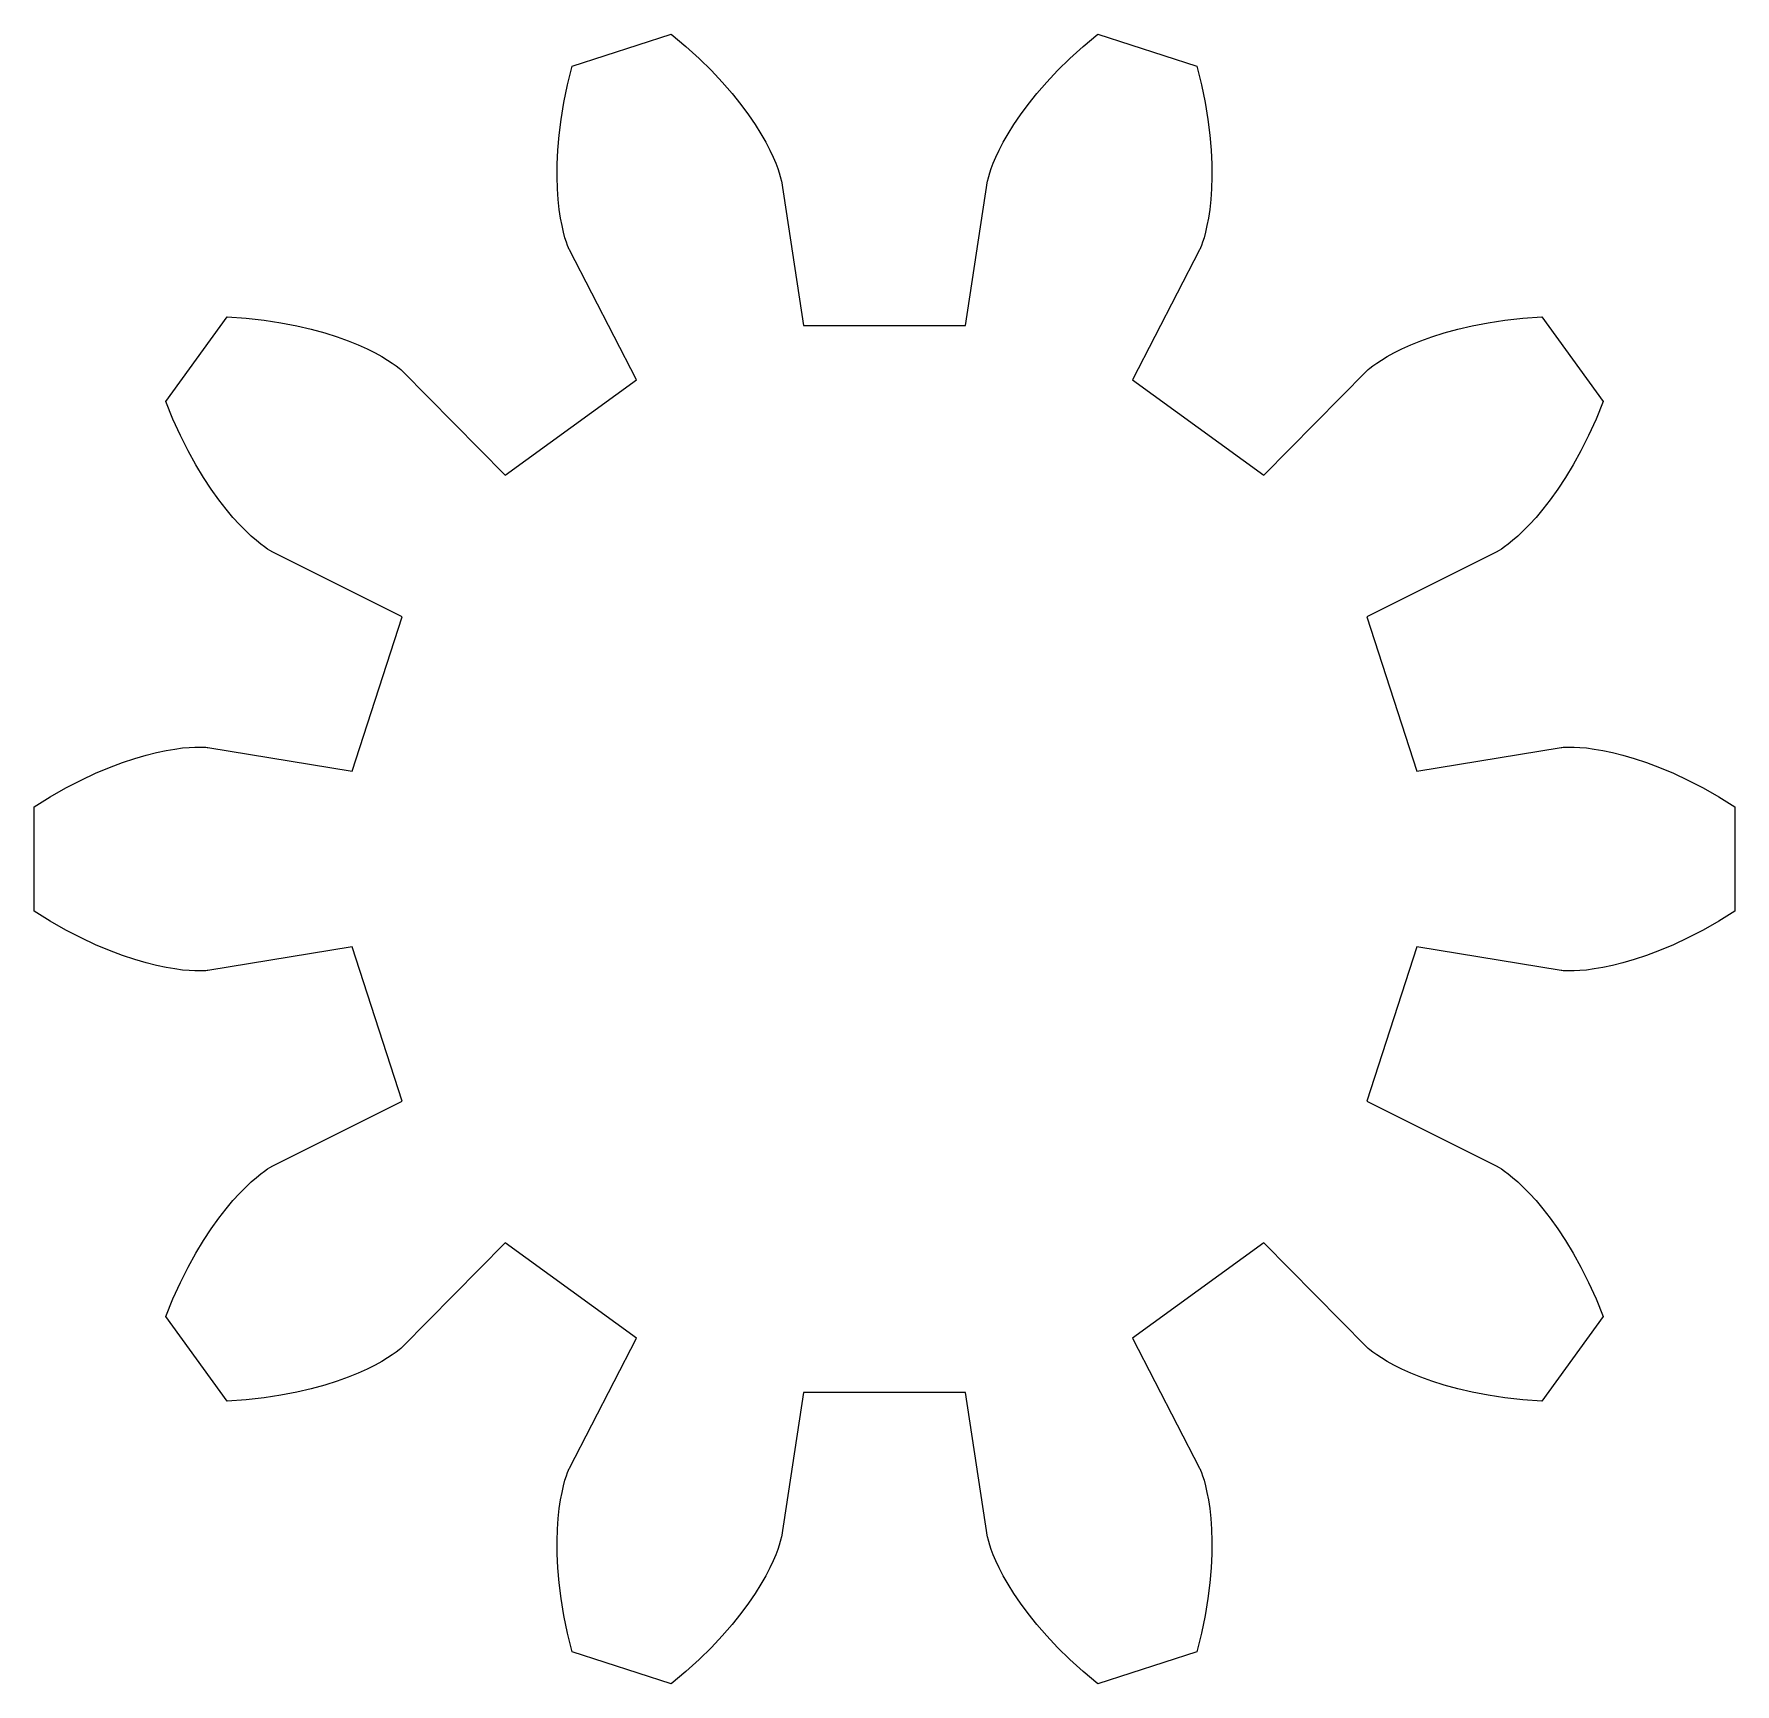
# Model space of a CAD drawing. Extents: x -21 to 21, y -20.3 to 20.3.
import ezdxf

# ---------------------------------------------------------------- set-up
doc = ezdxf.new("R2010")
doc.units = 0
doc.layers.add('1', color=7, linetype='CONTINUOUS')

msp = doc.modelspace()

# ---------------------------------------------------------------- linework, layer by layer
at = {"layer": '1', "color": 1}
for p, q in [((-7.701, 19.537), (-5.254, 20.332)), ((-5.254, 20.332), (-4.894, 20.028)), ((4.894, 20.028), (5.254, 20.332)), ((5.254, 20.332), (7.701, 19.537)), ((-4.894, 20.028), (-4.566, 19.728)), ((-4.566, 19.728), (-4.267, 19.433)), ((4.267, 19.433), (4.566, 19.728)), ((4.566, 19.728), (4.894, 20.028)), ((-7.813, 19.08), (-7.701, 19.537)), ((-4.267, 19.433), (-3.997, 19.145)), ((3.997, 19.145), (4.267, 19.433)), ((7.701, 19.537), (7.813, 19.08)), ((-7.902, 18.644), (-7.813, 19.08)), ((-3.997, 19.145), (-3.756, 18.866)), ((-3.756, 18.866), (-3.541, 18.598)), ((3.541, 18.598), (3.756, 18.866)), ((3.756, 18.866), (3.997, 19.145)), ((7.813, 19.08), (7.902, 18.644)), ((-7.97, 18.229), (-7.902, 18.644)), ((-3.541, 18.598), (-3.352, 18.342)), ((3.352, 18.342), (3.541, 18.598)), ((7.902, 18.644), (7.97, 18.229)), ((-8.019, 17.838), (-7.97, 18.229)), ((-3.352, 18.342), (-3.188, 18.1)), ((-3.188, 18.1), (-3.046, 17.874)), ((3.046, 17.874), (3.188, 18.1)), ((3.188, 18.1), (3.352, 18.342)), ((7.97, 18.229), (8.019, 17.838)), ((-8.051, 17.471), (-8.019, 17.838)), ((-3.046, 17.874), (-2.926, 17.664)), ((-2.926, 17.664), (-2.826, 17.472)), ((2.826, 17.472), (2.926, 17.664)), ((2.926, 17.664), (3.046, 17.874)), ((8.019, 17.838), (8.051, 17.471)), ((-8.067, 17.128), (-8.051, 17.471)), ((-2.826, 17.472), (-2.744, 17.3)), ((-2.744, 17.3), (-2.679, 17.148)), ((2.679, 17.148), (2.744, 17.3)), ((2.744, 17.3), (2.826, 17.472)), ((8.051, 17.471), (8.067, 17.128)), ((-8.069, 16.809), (-8.067, 17.128)), ((-8.06, 16.517), (-8.069, 16.809)), ((-2.679, 17.148), (-2.629, 17.017)), ((-2.629, 17.017), (-2.593, 16.908)), ((-2.593, 16.908), (-2.568, 16.823)), ((-2.568, 16.823), (-2.552, 16.761)), ((2.552, 16.761), (2.568, 16.823)), ((2.568, 16.823), (2.593, 16.908)), ((2.593, 16.908), (2.629, 17.017)), ((2.629, 17.017), (2.679, 17.148)), ((8.069, 16.809), (8.06, 16.517)), ((8.067, 17.128), (8.069, 16.809)), ((-8.041, 16.251), (-8.06, 16.517)), ((-2.552, 16.761), (-2.544, 16.724)), ((-2.544, 16.724), (-2.542, 16.712)), ((-2.542, 16.712), (-2, 13.149)), ((2, 13.149), (2.542, 16.712)), ((2.542, 16.712), (2.544, 16.724)), ((2.544, 16.724), (2.552, 16.761)), ((8.06, 16.517), (8.041, 16.251)), ((-8.015, 16.01), (-8.041, 16.251)), ((-7.984, 15.796), (-8.015, 16.01)), ((8.015, 16.01), (7.984, 15.796)), ((8.041, 16.251), (8.015, 16.01)), ((-7.948, 15.609), (-7.984, 15.796)), ((-7.911, 15.448), (-7.948, 15.609)), ((7.948, 15.609), (7.911, 15.448)), ((7.984, 15.796), (7.948, 15.609)), ((-7.875, 15.312), (-7.911, 15.448)), ((-7.841, 15.203), (-7.875, 15.312)), ((-7.811, 15.119), (-7.841, 15.203)), ((-7.788, 15.06), (-7.811, 15.119)), ((7.811, 15.119), (7.788, 15.06)), ((7.841, 15.203), (7.811, 15.119)), ((7.875, 15.312), (7.841, 15.203)), ((7.911, 15.448), (7.875, 15.312)), ((-7.772, 15.025), (-7.788, 15.06)), ((-7.767, 15.014), (-7.772, 15.025)), ((-6.111, 11.813), (-7.767, 15.014)), ((7.767, 15.014), (6.111, 11.813)), ((7.772, 15.025), (7.767, 15.014)), ((7.788, 15.06), (7.772, 15.025)), ((-17.714, 11.279), (-16.201, 13.361)), ((-16.201, 13.361), (-15.732, 13.327)), ((-15.732, 13.327), (-15.289, 13.277)), ((-15.289, 13.277), (-14.874, 13.213)), ((-14.874, 13.213), (-14.487, 13.139)), ((-14.487, 13.139), (-14.128, 13.055)), ((-14.128, 13.055), (-13.797, 12.964)), ((-2, 13.149), (2, 13.149)), ((13.797, 12.964), (14.128, 13.055)), ((14.128, 13.055), (14.487, 13.139)), ((14.487, 13.139), (14.874, 13.213)), ((14.874, 13.213), (15.289, 13.277)), ((15.289, 13.277), (15.732, 13.327)), ((15.732, 13.327), (16.201, 13.361)), ((16.201, 13.361), (17.714, 11.279)), ((-13.797, 12.964), (-13.493, 12.869)), ((-13.493, 12.869), (-13.218, 12.77)), ((-13.218, 12.77), (-12.97, 12.67)), ((-12.97, 12.67), (-12.75, 12.57)), ((12.75, 12.57), (12.97, 12.67)), ((12.97, 12.67), (13.218, 12.77)), ((13.218, 12.77), (13.493, 12.869)), ((13.493, 12.869), (13.797, 12.964)), ((-12.75, 12.57), (-12.556, 12.474)), ((-12.556, 12.474), (-12.389, 12.383)), ((-12.389, 12.383), (-12.247, 12.298)), ((-12.247, 12.298), (-12.13, 12.221)), ((-12.13, 12.221), (-12.036, 12.155)), ((12.036, 12.155), (12.13, 12.221)), ((12.13, 12.221), (12.247, 12.298)), ((12.247, 12.298), (12.389, 12.383)), ((12.389, 12.383), (12.556, 12.474)), ((12.556, 12.474), (12.75, 12.57)), ((-12.036, 12.155), (-11.965, 12.101)), ((-11.965, 12.101), (-11.917, 12.06)), ((-11.917, 12.06), (-11.888, 12.035)), ((-11.888, 12.035), (-11.879, 12.026)), ((-11.879, 12.026), (-9.347, 9.462)), ((-9.347, 9.462), (-6.111, 11.813)), ((6.111, 11.813), (9.347, 9.462)), ((9.347, 9.462), (11.879, 12.026)), ((11.879, 12.026), (11.888, 12.035)), ((11.888, 12.035), (11.917, 12.06)), ((11.917, 12.06), (11.965, 12.101)), ((11.965, 12.101), (12.036, 12.155)), ((-17.536, 10.844), (-17.714, 11.279)), ((17.714, 11.279), (17.536, 10.844)), ((-17.351, 10.438), (-17.536, 10.844)), ((17.536, 10.844), (17.351, 10.438)), ((-17.163, 10.063), (-17.351, 10.438)), ((-16.973, 9.718), (-17.163, 10.063)), ((17.163, 10.063), (16.973, 9.718)), ((17.351, 10.438), (17.163, 10.063)), ((-16.782, 9.402), (-16.973, 9.718)), ((16.973, 9.718), (16.782, 9.402)), ((-16.593, 9.115), (-16.782, 9.402)), ((16.782, 9.402), (16.593, 9.115)), ((-16.408, 8.856), (-16.593, 9.115)), ((-16.229, 8.625), (-16.408, 8.856)), ((16.408, 8.856), (16.229, 8.625)), ((16.593, 9.115), (16.408, 8.856)), ((-16.057, 8.42), (-16.229, 8.625)), ((-15.895, 8.241), (-16.057, 8.42)), ((16.057, 8.42), (15.895, 8.241)), ((16.229, 8.625), (16.057, 8.42)), ((-15.744, 8.087), (-15.895, 8.241)), ((-15.605, 7.956), (-15.744, 8.087)), ((15.744, 8.087), (15.605, 7.956)), ((15.895, 8.241), (15.744, 8.087)), ((-15.48, 7.847), (-15.605, 7.956)), ((-15.371, 7.759), (-15.48, 7.847)), ((-15.28, 7.691), (-15.371, 7.759)), ((-15.206, 7.64), (-15.28, 7.691)), ((-15.152, 7.606), (-15.206, 7.64)), ((-15.119, 7.587), (-15.152, 7.606)), ((-15.108, 7.581), (-15.119, 7.587)), ((-11.887, 5.965), (-15.108, 7.581)), ((15.108, 7.581), (11.887, 5.965)), ((15.119, 7.587), (15.108, 7.581)), ((15.152, 7.606), (15.119, 7.587)), ((15.206, 7.64), (15.152, 7.606)), ((15.28, 7.691), (15.206, 7.64)), ((15.371, 7.759), (15.28, 7.691)), ((15.48, 7.847), (15.371, 7.759)), ((15.605, 7.956), (15.48, 7.847)), ((-13.123, 2.161), (-11.887, 5.965)), ((11.887, 5.965), (13.123, 2.161)), ((-18.48, 2.48), (-18.199, 2.561)), ((-18.199, 2.561), (-17.94, 2.626)), ((-17.94, 2.626), (-17.704, 2.676)), ((-17.704, 2.676), (-17.49, 2.711)), ((-17.49, 2.711), (-17.301, 2.736)), ((-17.301, 2.736), (-17.136, 2.751)), ((-17.136, 2.751), (-16.997, 2.758)), ((-16.997, 2.758), (-16.882, 2.759)), ((-16.882, 2.759), (-16.793, 2.757)), ((-16.793, 2.757), (-16.73, 2.753)), ((-16.73, 2.753), (-16.692, 2.749)), ((-16.692, 2.749), (-16.679, 2.747)), ((-16.679, 2.747), (-13.123, 2.161)), ((13.123, 2.161), (16.679, 2.747)), ((16.679, 2.747), (16.692, 2.749)), ((16.692, 2.749), (16.73, 2.753)), ((16.73, 2.753), (16.793, 2.757)), ((16.793, 2.757), (16.882, 2.759)), ((16.882, 2.759), (16.997, 2.758)), ((16.997, 2.758), (17.136, 2.751)), ((17.136, 2.751), (17.301, 2.736)), ((17.301, 2.736), (17.49, 2.711)), ((17.49, 2.711), (17.704, 2.676)), ((17.704, 2.676), (17.94, 2.626)), ((17.94, 2.626), (18.199, 2.561)), ((18.199, 2.561), (18.48, 2.48)), ((-19.8, 1.947), (-19.443, 2.114)), ((-19.443, 2.114), (-19.103, 2.258)), ((-19.103, 2.258), (-18.782, 2.379)), ((-18.782, 2.379), (-18.48, 2.48)), ((18.48, 2.48), (18.782, 2.379)), ((18.782, 2.379), (19.103, 2.258)), ((19.103, 2.258), (19.443, 2.114)), ((19.443, 2.114), (19.8, 1.947)), ((-20.56, 1.535), (-20.173, 1.754)), ((-20.173, 1.754), (-19.8, 1.947)), ((19.8, 1.947), (20.173, 1.754)), ((20.173, 1.754), (20.56, 1.535)), ((-20.961, 1.287), (-20.56, 1.535)), ((-20.961, -1.287), (-20.961, 1.287)), ((20.56, 1.535), (20.961, 1.287)), ((20.961, 1.287), (20.961, -1.287)), ((-20.56, -1.535), (-20.961, -1.287)), ((-20.173, -1.754), (-20.56, -1.535)), ((20.56, -1.535), (20.173, -1.754)), ((20.961, -1.287), (20.56, -1.535)), ((-19.8, -1.947), (-20.173, -1.754)), ((-19.443, -2.114), (-19.8, -1.947)), ((19.8, -1.947), (19.443, -2.114)), ((20.173, -1.754), (19.8, -1.947)), ((-19.103, -2.258), (-19.443, -2.114)), ((-18.782, -2.379), (-19.103, -2.258)), ((-18.48, -2.48), (-18.782, -2.379)), ((-18.199, -2.561), (-18.48, -2.48)), ((-13.123, -2.161), (-16.679, -2.747)), ((-11.887, -5.965), (-13.123, -2.161)), ((13.123, -2.161), (11.887, -5.965)), ((16.679, -2.747), (13.123, -2.161)), ((18.48, -2.48), (18.199, -2.561)), ((18.782, -2.379), (18.48, -2.48)), ((19.103, -2.258), (18.782, -2.379)), ((19.443, -2.114), (19.103, -2.258)), ((-17.94, -2.626), (-18.199, -2.561)), ((-17.704, -2.676), (-17.94, -2.626)), ((-17.49, -2.711), (-17.704, -2.676)), ((-17.301, -2.736), (-17.49, -2.711)), ((-17.136, -2.751), (-17.301, -2.736)), ((-16.997, -2.758), (-17.136, -2.751)), ((-16.882, -2.759), (-16.997, -2.758)), ((-16.793, -2.757), (-16.882, -2.759)), ((-16.73, -2.753), (-16.793, -2.757)), ((-16.692, -2.749), (-16.73, -2.753)), ((-16.679, -2.747), (-16.692, -2.749)), ((16.692, -2.749), (16.679, -2.747)), ((16.73, -2.753), (16.692, -2.749)), ((16.793, -2.757), (16.73, -2.753)), ((16.882, -2.759), (16.793, -2.757)), ((16.997, -2.758), (16.882, -2.759)), ((17.136, -2.751), (16.997, -2.758)), ((17.301, -2.736), (17.136, -2.751)), ((17.49, -2.711), (17.301, -2.736)), ((17.704, -2.676), (17.49, -2.711)), ((17.94, -2.626), (17.704, -2.676)), ((18.199, -2.561), (17.94, -2.626)), ((-15.108, -7.581), (-11.887, -5.965)), ((11.887, -5.965), (15.108, -7.581)), ((-15.744, -8.087), (-15.605, -7.956)), ((-15.605, -7.956), (-15.48, -7.847)), ((-15.48, -7.847), (-15.371, -7.759)), ((-15.371, -7.759), (-15.28, -7.691)), ((-15.28, -7.691), (-15.206, -7.64)), ((-15.206, -7.64), (-15.152, -7.606)), ((-15.152, -7.606), (-15.119, -7.587)), ((-15.119, -7.587), (-15.108, -7.581)), ((15.108, -7.581), (15.119, -7.587)), ((15.119, -7.587), (15.152, -7.606)), ((15.152, -7.606), (15.206, -7.64)), ((15.206, -7.64), (15.28, -7.691)), ((15.28, -7.691), (15.371, -7.759)), ((15.371, -7.759), (15.48, -7.847)), ((15.48, -7.847), (15.605, -7.956)), ((15.605, -7.956), (15.744, -8.087)), ((-16.057, -8.42), (-15.895, -8.241)), ((-15.895, -8.241), (-15.744, -8.087)), ((15.744, -8.087), (15.895, -8.241)), ((15.895, -8.241), (16.057, -8.42)), ((-16.408, -8.856), (-16.229, -8.625)), ((-16.229, -8.625), (-16.057, -8.42)), ((16.057, -8.42), (16.229, -8.625)), ((16.229, -8.625), (16.408, -8.856)), ((-16.782, -9.402), (-16.593, -9.115)), ((-16.593, -9.115), (-16.408, -8.856)), ((16.408, -8.856), (16.593, -9.115)), ((16.593, -9.115), (16.782, -9.402)), ((-16.973, -9.718), (-16.782, -9.402)), ((-9.347, -9.462), (-11.879, -12.026)), ((-6.111, -11.813), (-9.347, -9.462)), ((9.347, -9.462), (6.111, -11.813)), ((11.879, -12.026), (9.347, -9.462)), ((16.782, -9.402), (16.973, -9.718)), ((-17.163, -10.063), (-16.973, -9.718)), ((16.973, -9.718), (17.163, -10.063)), ((-17.536, -10.844), (-17.351, -10.438)), ((-17.351, -10.438), (-17.163, -10.063)), ((17.163, -10.063), (17.351, -10.438)), ((17.351, -10.438), (17.536, -10.844)), ((-17.714, -11.279), (-17.536, -10.844)), ((17.536, -10.844), (17.714, -11.279)), ((-16.201, -13.361), (-17.714, -11.279)), ((17.714, -11.279), (16.201, -13.361)), ((-12.036, -12.155), (-12.13, -12.221)), ((-11.965, -12.101), (-12.036, -12.155)), ((-11.917, -12.06), (-11.965, -12.101)), ((-11.888, -12.035), (-11.917, -12.06)), ((-11.879, -12.026), (-11.888, -12.035)), ((-7.767, -15.014), (-6.111, -11.813)), ((6.111, -11.813), (7.767, -15.014)), ((11.888, -12.035), (11.879, -12.026)), ((11.917, -12.06), (11.888, -12.035)), ((11.965, -12.101), (11.917, -12.06)), ((12.036, -12.155), (11.965, -12.101)), ((12.13, -12.221), (12.036, -12.155)), ((-12.75, -12.57), (-12.97, -12.67)), ((-12.556, -12.474), (-12.75, -12.57)), ((-12.389, -12.383), (-12.556, -12.474)), ((-12.247, -12.298), (-12.389, -12.383)), ((-12.13, -12.221), (-12.247, -12.298)), ((12.247, -12.298), (12.13, -12.221)), ((12.389, -12.383), (12.247, -12.298)), ((12.556, -12.474), (12.389, -12.383)), ((12.75, -12.57), (12.556, -12.474)), ((12.97, -12.67), (12.75, -12.57)), ((-13.797, -12.964), (-14.128, -13.055)), ((-13.493, -12.869), (-13.797, -12.964)), ((-13.218, -12.77), (-13.493, -12.869)), ((-12.97, -12.67), (-13.218, -12.77)), ((13.218, -12.77), (12.97, -12.67)), ((13.493, -12.869), (13.218, -12.77)), ((13.797, -12.964), (13.493, -12.869)), ((14.128, -13.055), (13.797, -12.964)), ((-15.732, -13.327), (-16.201, -13.361)), ((-15.289, -13.277), (-15.732, -13.327)), ((-14.874, -13.213), (-15.289, -13.277)), ((-14.487, -13.139), (-14.874, -13.213)), ((-14.128, -13.055), (-14.487, -13.139)), ((-2, -13.149), (-2.542, -16.712)), ((2, -13.149), (-2, -13.149)), ((2.542, -16.712), (2, -13.149)), ((14.487, -13.139), (14.128, -13.055)), ((14.874, -13.213), (14.487, -13.139)), ((15.289, -13.277), (14.874, -13.213)), ((15.732, -13.327), (15.289, -13.277)), ((16.201, -13.361), (15.732, -13.327)), ((-7.811, -15.119), (-7.788, -15.06)), ((-7.788, -15.06), (-7.772, -15.025)), ((-7.772, -15.025), (-7.767, -15.014)), ((7.767, -15.014), (7.772, -15.025)), ((7.772, -15.025), (7.788, -15.06)), ((7.788, -15.06), (7.811, -15.119)), ((-7.948, -15.609), (-7.911, -15.448)), ((-7.911, -15.448), (-7.875, -15.312)), ((-7.875, -15.312), (-7.841, -15.203)), ((-7.841, -15.203), (-7.811, -15.119)), ((7.811, -15.119), (7.841, -15.203)), ((7.841, -15.203), (7.875, -15.312)), ((7.875, -15.312), (7.911, -15.448)), ((7.911, -15.448), (7.948, -15.609)), ((-8.015, -16.01), (-7.984, -15.796)), ((-7.984, -15.796), (-7.948, -15.609)), ((7.948, -15.609), (7.984, -15.796)), ((7.984, -15.796), (8.015, -16.01)), ((-8.06, -16.517), (-8.041, -16.251)), ((-8.041, -16.251), (-8.015, -16.01)), ((8.015, -16.01), (8.041, -16.251)), ((8.041, -16.251), (8.06, -16.517)), ((-8.069, -16.809), (-8.06, -16.517)), ((-2.552, -16.761), (-2.568, -16.823)), ((-2.544, -16.724), (-2.552, -16.761)), ((-2.542, -16.712), (-2.544, -16.724)), ((2.544, -16.724), (2.542, -16.712)), ((2.552, -16.761), (2.544, -16.724)), ((2.568, -16.823), (2.552, -16.761)), ((8.06, -16.517), (8.069, -16.809)), ((-8.067, -17.128), (-8.069, -16.809)), ((-8.051, -17.471), (-8.067, -17.128)), ((-2.679, -17.148), (-2.744, -17.3)), ((-2.629, -17.017), (-2.679, -17.148)), ((-2.593, -16.908), (-2.629, -17.017)), ((-2.568, -16.823), (-2.593, -16.908)), ((2.593, -16.908), (2.568, -16.823)), ((2.629, -17.017), (2.593, -16.908)), ((2.679, -17.148), (2.629, -17.017)), ((2.744, -17.3), (2.679, -17.148)), ((8.067, -17.128), (8.051, -17.471)), ((8.069, -16.809), (8.067, -17.128)), ((-8.019, -17.838), (-8.051, -17.471)), ((-2.826, -17.472), (-2.926, -17.664)), ((-2.744, -17.3), (-2.826, -17.472)), ((2.826, -17.472), (2.744, -17.3)), ((2.926, -17.664), (2.826, -17.472)), ((8.051, -17.471), (8.019, -17.838)), ((-7.97, -18.229), (-8.019, -17.838)), ((-3.046, -17.874), (-3.188, -18.1)), ((-2.926, -17.664), (-3.046, -17.874)), ((3.046, -17.874), (2.926, -17.664)), ((3.188, -18.1), (3.046, -17.874)), ((8.019, -17.838), (7.97, -18.229)), ((-7.902, -18.644), (-7.97, -18.229)), ((-3.352, -18.342), (-3.541, -18.598)), ((-3.188, -18.1), (-3.352, -18.342)), ((3.352, -18.342), (3.188, -18.1)), ((3.541, -18.598), (3.352, -18.342)), ((7.97, -18.229), (7.902, -18.644)), ((-7.813, -19.08), (-7.902, -18.644)), ((-3.541, -18.598), (-3.756, -18.866)), ((3.756, -18.866), (3.541, -18.598)), ((7.902, -18.644), (7.813, -19.08)), ((-7.701, -19.537), (-7.813, -19.08)), ((-3.997, -19.145), (-4.267, -19.433)), ((-3.756, -18.866), (-3.997, -19.145)), ((3.997, -19.145), (3.756, -18.866)), ((4.267, -19.433), (3.997, -19.145)), ((7.813, -19.08), (7.701, -19.537)), ((-5.254, -20.332), (-7.701, -19.537)), ((-4.267, -19.433), (-4.566, -19.728)), ((4.566, -19.728), (4.267, -19.433)), ((7.701, -19.537), (5.254, -20.332)), ((-4.894, -20.028), (-5.254, -20.332)), ((-4.566, -19.728), (-4.894, -20.028)), ((4.894, -20.028), (4.566, -19.728)), ((5.254, -20.332), (4.894, -20.028))]:
    msp.add_line(p, q, dxfattribs=at)

doc.saveas('drawing.dxf')
